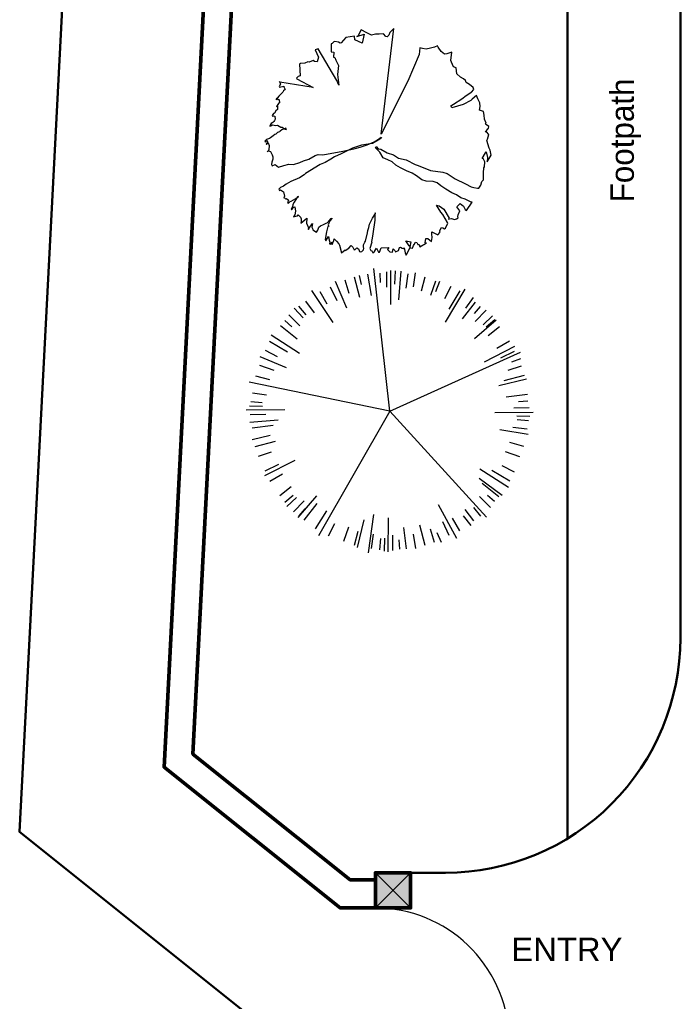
# Model space of a CAD drawing. Header units: millimetres. Extents: x 2342254 to 2635493, y 3886634 to 4043501.
# Drawn here: x 2395868 to 2402903, y 3963119 to 3973579 of the extents above; entities that cross this region are included whole.
import ezdxf

# ---------------------------------------------------------------- set-up
doc = ezdxf.new("R2010")
doc.units = ezdxf.units.MM
doc.header["$MEASUREMENT"] = 0
for name, color, linetype, lineweight in [('Boundary', 250, 'Continuous', 50), ('Column-0.5', 14, 'Continuous', 50), ('door', 41, 'Continuous', 5), ('greenery', 82, 'Continuous', 5), ('Hatch-0.09', 55, 'Continuous', 9), ('landscape', 155, 'Continuous', 20), ('WALL 0.2', 7, 'Continuous', 20), ('Wall Hatch', 107, 'Continuous', 35)]:
    doc.layers.add(name, color=color, linetype=linetype, lineweight=lineweight)
doc.layers.add('Text-0.2', color=7, linetype='Continuous')
doc.styles.add('arial.', font='arial.ttf')

# ---------------------------------------------------------------- blocks, each defined once
blk = doc.blocks.new('PLANT-48-flat-3-flat-1-flat-5-flat-1')
at = {"layer": 'greenery', "ltscale": 5}
for p, q in [((36, -19), (-133, 1501)), ((1, 1467), (3, 1301)), ((46, 1119), (49, 1481)), ((93, 1475), (88, 1334)), ((134, 1169), (159, 1473)), ((-421, 1080), (-540, 1361)), ((-443, 1380), (-398, 1239)), ((-343, 1414), (-286, 1196)), ((-290, 1428), (-269, 1331)), ((-200, 1439), (-163, 1215)), ((-71, 1452), (-65, 1353)), ((229, 1443), (209, 1292)), ((306, 1454), (284, 1307)), ((411, 1410), (371, 1261)), ((524, 1367), (471, 1214)), ((567, 1364), (522, 1254)), ((-565, 924), (-794, 1266)), ((-709, 1257), (-632, 1123)), ((-599, 1306), (-528, 1161)), ((686, 1309), (618, 1178)), ((630, 928), (841, 1281)), ((781, 1262), (667, 1068)), ((-861, 1152), (-768, 1030)), ((926, 1191), (843, 1077)), ((-980, 1078), (-884, 975)), ((-936, 1099), (-859, 1008)), ((947, 1143), (807, 965)), ((1000, 1097), (934, 1022)), ((1062, 1056), (946, 938)), ((-1080, 946), (-1005, 880)), ((-1039, 1007), (-921, 891)), ((939, 756), (1169, 955)), ((1132, 997), (1030, 901)), ((1154, 953), (1062, 876)), ((-1126, 892), (-948, 753)), ((1206, 878), (1085, 785)), ((-923, 594), (-1228, 789)), ((-1292, 632), (-1161, 564)), ((-1245, 726), (-1051, 613)), ((1046, 505), (1367, 672)), ((1311, 726), (1177, 649)), ((-1064, 442), (-1345, 559)), ((36, -19), (1429, 611)), ((1361, 616), (1215, 545)), ((1427, 539), (1334, 504)), ((-1350, 470), (-1197, 417)), ((1435, 460), (1293, 415)), ((-1393, 356), (-1244, 317)), ((1196, 255), (1492, 325)), ((1468, 360), (1250, 303)), ((36, -19), (-1462, 291)), ((-1426, 175), (-1275, 155)), ((1502, 159), (1277, 131)), ((-1458, 38), (-1317, 34)), ((-1442, 85), (-1323, 75)), ((1521, 16), (1356, 14)), ((1506, 88), (1407, 82)), ((-1082, -4), (-1494, -7)), ((-1450, -53), (-1284, -52)), ((36, -19), (-722, -1347)), ((36, -19), (1065, -1150)), ((1154, -33), (1565, -30)), ((1529, -76), (1389, -71)), ((-1151, -114), (-1454, -140)), ((-1430, -196), (-1205, -168)), ((1498, -212), (1346, -192)), ((1513, -122), (1394, -112)), ((-1430, -320), (-1237, -276)), ((1210, -215), (1511, -264)), ((-1397, -397), (-1179, -340)), ((1464, -394), (1315, -354)), ((-1363, -497), (-1222, -453)), ((1421, -507), (1268, -454)), ((-975, -543), (-1296, -709)), ((-1289, -653), (-1144, -583)), ((1364, -669), (1232, -601)), ((-1240, -764), (-1106, -686)), ((995, -632), (1300, -827)), ((1316, -764), (1122, -650)), ((-1135, -916), (-1013, -823)), ((990, -732), (1234, -915)), ((1198, -930), (1019, -790)), ((-1082, -990), (-991, -913)), ((-1061, -1035), (-958, -938)), ((-742, -922), (-941, -1153)), ((1110, -1045), (992, -929)), ((1151, -983), (1077, -917)), ((-990, -1093), (-874, -975)), ((-875, -1181), (-736, -1002)), ((550, -1012), (747, -1373)), ((1007, -1137), (930, -1045)), ((-929, -1134), (-863, -1060)), ((-754, -1272), (-634, -1082)), ((-137, -1121), (-192, -1529)), ((902, -1238), (821, -1134)), ((932, -1189), (840, -1068)), ((-615, -1347), (-547, -1215)), ((-453, -1404), (-400, -1251)), ((-240, -1176), (-309, -1473)), ((20, -1157), (15, -1518)), ((414, -1451), (357, -1233)), ((670, -1344), (600, -1198)), ((781, -1294), (703, -1160)), ((-340, -1447), (-300, -1298)), ((-158, -1481), (-138, -1329)), ((70, -1504), (69, -1339)), ((213, -1485), (185, -1260)), ((314, -1481), (288, -1331)), ((514, -1418), (470, -1276)), ((587, -1417), (542, -1314)), ((-68, -1496), (-58, -1377)), ((-21, -1512), (-17, -1372)), ((142, -1489), (136, -1390))]:
    blk.add_line(p, q, dxfattribs=at)
blk = doc.blocks.new('tr-flat-24-flat-1-flat-34-flat-1')
at = {"layer": 'greenery', "color": 3, "ltscale": 5}
for p, q in [((473798, -1752975), (473765, -1753041)), ((473798, -1752975), (473765, -1753041)), ((473861, -1753007), (473798, -1752975)), ((473861, -1753007), (473798, -1752975)), ((474011, -1754084), (474148, -1752958)), ((474011, -1754084), (474148, -1752958)), ((474148, -1752958), (474105, -1753002)), ((474148, -1752958), (474105, -1753002)), ((474148, -1752958), (474148, -1752958)), ((474148, -1752958), (474148, -1752958)), ((473635, -1753055), (473586, -1753111)), ((473635, -1753055), (473586, -1753111)), ((473727, -1753040), (473635, -1753055)), ((473727, -1753040), (473635, -1753055)), ((473733, -1753080), (473727, -1753040)), ((473733, -1753080), (473727, -1753040)), ((473809, -1753114), (473733, -1753080)), ((473809, -1753114), (473733, -1753080)), ((473754, -1753045), (473830, -1753021)), ((473754, -1753045), (473830, -1753021)), ((473765, -1753041), (473754, -1753045)), ((473765, -1753041), (473754, -1753045)), ((473754, -1753045), (473754, -1753045)), ((473754, -1753045), (473754, -1753045)), ((473830, -1753021), (473809, -1753114)), ((473830, -1753021), (473809, -1753114)), ((473908, -1753029), (473861, -1753007)), ((473908, -1753029), (473861, -1753007)), ((473952, -1753018), (473908, -1753029)), ((473952, -1753018), (473908, -1753029)), ((473989, -1753019), (473952, -1753018)), ((473989, -1753019), (473952, -1753018)), ((474037, -1753015), (473989, -1753019)), ((474037, -1753015), (473989, -1753019)), ((474063, -1753046), (474037, -1753015)), ((474063, -1753046), (474037, -1753015)), ((474076, -1753048), (474063, -1753046)), ((474076, -1753048), (474063, -1753046)), ((474094, -1753032), (474076, -1753048)), ((474094, -1753032), (474076, -1753048)), ((474105, -1753002), (474094, -1753032)), ((474105, -1753002), (474094, -1753032)), ((473342, -1753175), (473311, -1753188)), ((473342, -1753175), (473311, -1753188)), ((473311, -1753188), (473346, -1753266)), ((473311, -1753188), (473346, -1753266)), ((473311, -1753188), (473311, -1753188)), ((473311, -1753188), (473311, -1753188)), ((473539, -1753512), (473342, -1753175)), ((473539, -1753512), (473342, -1753175)), ((473342, -1753175), (473342, -1753175)), ((473342, -1753175), (473342, -1753175)), ((473490, -1753118), (473480, -1753123)), ((473490, -1753118), (473480, -1753123)), ((473480, -1753123), (473480, -1753207)), ((473480, -1753123), (473480, -1753207)), ((473480, -1753123), (473480, -1753123)), ((473480, -1753123), (473480, -1753123)), ((473508, -1753102), (473490, -1753118)), ((473508, -1753102), (473490, -1753118)), ((473518, -1753098), (473508, -1753102)), ((473518, -1753098), (473508, -1753102)), ((473559, -1753105), (473518, -1753098)), ((473559, -1753105), (473518, -1753098)), ((473575, -1753115), (473559, -1753105)), ((473575, -1753115), (473559, -1753105)), ((473586, -1753111), (473575, -1753115)), ((473586, -1753111), (473575, -1753115)), ((474424, -1753167), (474418, -1753238)), ((474424, -1753167), (474418, -1753238)), ((474424, -1753167), (474424, -1753167)), ((474424, -1753167), (474424, -1753167)), ((474451, -1753172), (474424, -1753167)), ((474424, -1753167), (474424, -1753167)), ((474424, -1753167), (474424, -1753167)), ((474451, -1753172), (474424, -1753167)), ((474491, -1753180), (474451, -1753172)), ((474491, -1753180), (474451, -1753172)), ((474536, -1753169), (474491, -1753180)), ((474536, -1753169), (474491, -1753180)), ((474580, -1753158), (474536, -1753169)), ((474580, -1753158), (474536, -1753169)), ((474536, -1753169), (474536, -1753169)), ((474536, -1753169), (474536, -1753169)), ((474611, -1753145), (474580, -1753158)), ((474611, -1753145), (474580, -1753158)), ((474618, -1753159), (474611, -1753145)), ((474618, -1753159), (474611, -1753145)), ((474650, -1753204), (474618, -1753159)), ((474650, -1753204), (474618, -1753159)), ((473287, -1753301), (473245, -1753319)), ((473287, -1753301), (473245, -1753319)), ((473303, -1753310), (473287, -1753301)), ((473303, -1753310), (473287, -1753301)), ((473346, -1753266), (473330, -1753315)), ((473346, -1753266), (473330, -1753315)), ((473480, -1753207), (473507, -1753213)), ((473480, -1753207), (473507, -1753213)), ((473507, -1753213), (473505, -1753264)), ((473507, -1753213), (473505, -1753264)), ((473505, -1753264), (473518, -1753267)), ((473505, -1753264), (473518, -1753267)), ((473518, -1753267), (473531, -1753295)), ((473518, -1753267), (473531, -1753295)), ((473531, -1753295), (473556, -1753352)), ((473531, -1753295), (473556, -1753352)), ((474418, -1753238), (474295, -1753520)), ((474418, -1753238), (474295, -1753520)), ((474686, -1753231), (474650, -1753204)), ((474686, -1753231), (474650, -1753204)), ((474710, -1753229), (474686, -1753231)), ((474710, -1753229), (474686, -1753231)), ((474765, -1753213), (474710, -1753229)), ((474765, -1753213), (474710, -1753229)), ((474754, -1753302), (474765, -1753213)), ((474754, -1753302), (474765, -1753213)), ((474761, -1753317), (474754, -1753302)), ((474761, -1753317), (474754, -1753302)), ((473153, -1753333), (473143, -1753338)), ((473153, -1753333), (473143, -1753338)), ((473143, -1753338), (473148, -1753463)), ((473143, -1753338), (473148, -1753463)), ((473201, -1753330), (473153, -1753333)), ((473201, -1753330), (473153, -1753333)), ((473232, -1753316), (473201, -1753330)), ((473232, -1753316), (473201, -1753330)), ((473245, -1753319), (473232, -1753316)), ((473245, -1753319), (473232, -1753316)), ((473330, -1753315), (473303, -1753310)), ((473330, -1753315), (473303, -1753310)), ((473556, -1753352), (473548, -1753448)), ((473556, -1753352), (473548, -1753448)), ((474782, -1753366), (474761, -1753317)), ((474782, -1753366), (474761, -1753317)), ((474812, -1753379), (474782, -1753366)), ((474812, -1753379), (474782, -1753366)), ((474816, -1753444), (474812, -1753379)), ((474816, -1753444), (474812, -1753379)), ((473127, -1753472), (473110, -1753488)), ((473127, -1753472), (473110, -1753488)), ((473110, -1753488), (473113, -1753495)), ((473110, -1753488), (473113, -1753495)), ((473113, -1753495), (473289, -1753587)), ((473113, -1753495), (473289, -1753587)), ((473148, -1753463), (473127, -1753472)), ((473148, -1753463), (473127, -1753472)), ((473561, -1753562), (473539, -1753512)), ((473561, -1753562), (473539, -1753512)), ((473548, -1753448), (473561, -1753562)), ((473548, -1753448), (473561, -1753562)), ((474856, -1753478), (474816, -1753444)), ((474856, -1753478), (474816, -1753444)), ((474889, -1753497), (474856, -1753478)), ((474889, -1753497), (474856, -1753478)), ((474909, -1753514), (474889, -1753497)), ((474909, -1753514), (474889, -1753497)), ((472941, -1753553), (472926, -1753576)), ((472941, -1753553), (472926, -1753576)), ((472926, -1753576), (472930, -1753584)), ((472926, -1753576), (472930, -1753584)), ((472928, -1753525), (472941, -1753553)), ((472932, -1753532), (472928, -1753525)), ((472928, -1753525), (472941, -1753553)), ((472932, -1753532), (472928, -1753525)), ((472930, -1753584), (472974, -1753573)), ((472930, -1753584), (472974, -1753573)), ((473289, -1753587), (472932, -1753532)), ((473289, -1753587), (472932, -1753532)), ((472990, -1753608), (472972, -1753624)), ((472990, -1753608), (472972, -1753624)), ((472974, -1753573), (472977, -1753580)), ((472974, -1753573), (472977, -1753580)), ((472977, -1753580), (472990, -1753608)), ((472977, -1753580), (472990, -1753608)), ((474295, -1753520), (474011, -1754084)), ((474295, -1753520), (474011, -1754084)), ((474918, -1753536), (474909, -1753514)), ((474918, -1753536), (474909, -1753514)), ((474951, -1753555), (474918, -1753536)), ((474951, -1753555), (474918, -1753536)), ((474990, -1753589), (474951, -1753555)), ((474990, -1753589), (474951, -1753555)), ((474975, -1753638), (475000, -1753610)), ((474975, -1753638), (475000, -1753610)), ((475000, -1753610), (474990, -1753589)), ((475000, -1753610), (474990, -1753589)), ((472922, -1753680), (472890, -1753719)), ((472922, -1753680), (472890, -1753719)), ((472894, -1753701), (472914, -1753717)), ((472894, -1753701), (472914, -1753717)), ((472914, -1753717), (472924, -1753713)), ((472914, -1753717), (472924, -1753713)), ((472914, -1753717), (472914, -1753717)), ((472914, -1753717), (472914, -1753717)), ((472965, -1753636), (472922, -1753680)), ((472965, -1753636), (472922, -1753680)), ((472924, -1753713), (472927, -1753720)), ((472924, -1753713), (472924, -1753713)), ((472924, -1753713), (472927, -1753720)), ((472924, -1753713), (472924, -1753713)), ((472927, -1753720), (472930, -1753753)), ((472927, -1753720), (472930, -1753753)), ((472972, -1753624), (472965, -1753636)), ((472972, -1753624), (472965, -1753636)), ((472965, -1753636), (472965, -1753636)), ((472965, -1753636), (472965, -1753636)), ((474783, -1753764), (474870, -1753709)), ((474783, -1753764), (474870, -1753709)), ((474870, -1753709), (474916, -1753672)), ((474870, -1753709), (474916, -1753672)), ((474916, -1753672), (474965, -1753642)), ((474916, -1753672), (474965, -1753642)), ((474965, -1753642), (474975, -1753638)), ((474965, -1753642), (474975, -1753638)), ((474982, -1753711), (474965, -1753727)), ((474982, -1753711), (474965, -1753727)), ((475028, -1753674), (474982, -1753711)), ((475028, -1753674), (474982, -1753711)), ((475043, -1753709), (475028, -1753674)), ((475043, -1753709), (475028, -1753674)), ((475062, -1753752), (475043, -1753709)), ((475062, -1753752), (475043, -1753709)), ((472910, -1753821), (472892, -1753837)), ((472910, -1753821), (472892, -1753837)), ((472905, -1753781), (472897, -1753792)), ((472905, -1753781), (472897, -1753792)), ((472897, -1753792), (472908, -1753788)), ((472897, -1753792), (472908, -1753788)), ((472919, -1753757), (472905, -1753781)), ((472919, -1753757), (472905, -1753781)), ((472905, -1753781), (472905, -1753781)), ((472905, -1753781), (472905, -1753781)), ((472908, -1753788), (472910, -1753821)), ((472908, -1753788), (472910, -1753821)), ((472930, -1753753), (472919, -1753757)), ((472930, -1753753), (472919, -1753757)), ((472919, -1753757), (472919, -1753757)), ((472919, -1753757), (472919, -1753757)), ((472919, -1753757), (472919, -1753757)), ((472919, -1753757), (472919, -1753757)), ((472919, -1753757), (472919, -1753757)), ((472919, -1753757), (472919, -1753757)), ((474755, -1753784), (474783, -1753764)), ((474755, -1753784), (474783, -1753764)), ((474765, -1753806), (474755, -1753784)), ((474765, -1753806), (474755, -1753784)), ((474885, -1753770), (474765, -1753806)), ((474885, -1753770), (474765, -1753806)), ((474965, -1753727), (474885, -1753770)), ((474965, -1753727), (474885, -1753770)), ((475059, -1753830), (475067, -1753792)), ((475059, -1753830), (475067, -1753792)), ((475067, -1753792), (475062, -1753752)), ((475067, -1753792), (475062, -1753752)), ((472860, -1753876), (472853, -1753888)), ((472860, -1753876), (472853, -1753888)), ((472853, -1753888), (472856, -1753895)), ((472853, -1753888), (472856, -1753895)), ((472856, -1753895), (472866, -1753891)), ((472856, -1753895), (472866, -1753891)), ((472856, -1753895), (472856, -1753895)), ((472856, -1753895), (472856, -1753895)), ((472867, -1753865), (472860, -1753876)), ((472867, -1753865), (472860, -1753876)), ((472866, -1753891), (472880, -1753893)), ((472866, -1753891), (472866, -1753891)), ((472866, -1753891), (472880, -1753893)), ((472866, -1753891), (472866, -1753891)), ((472878, -1753860), (472867, -1753865)), ((472878, -1753860), (472867, -1753865)), ((472882, -1753926), (472875, -1753938)), ((472882, -1753926), (472875, -1753938)), ((472892, -1753837), (472878, -1753860)), ((472892, -1753837), (472878, -1753860)), ((472880, -1753893), (472882, -1753926)), ((472880, -1753893), (472882, -1753926)), ((472882, -1753926), (472882, -1753926)), ((472882, -1753926), (472882, -1753926)), ((475102, -1753844), (475059, -1753830)), ((475102, -1753844), (475059, -1753830)), ((475107, -1753884), (475102, -1753844)), ((475107, -1753884), (475102, -1753844)), ((475113, -1753925), (475107, -1753884)), ((475113, -1753925), (475107, -1753884)), ((475131, -1753967), (475113, -1753925)), ((475131, -1753967), (475113, -1753925)), ((472832, -1753982), (472828, -1754000)), ((472832, -1753982), (472828, -1754000)), ((472828, -1754000), (472839, -1753996)), ((472828, -1754000), (472839, -1753996)), ((472840, -1753970), (472832, -1753982)), ((472840, -1753970), (472832, -1753982)), ((472832, -1753982), (472832, -1753982)), ((472832, -1753982), (472832, -1753982)), ((472839, -1753996), (472849, -1753991)), ((472839, -1753996), (472849, -1753991)), ((472860, -1753961), (472840, -1753970)), ((472860, -1753961), (472840, -1753970)), ((472849, -1753991), (472859, -1753987)), ((472849, -1753991), (472859, -1753987)), ((472849, -1753991), (472849, -1753991)), ((472849, -1753991), (472849, -1753991)), ((472859, -1753987), (472886, -1753992)), ((472859, -1753987), (472886, -1753992)), ((472868, -1753949), (472860, -1753961)), ((472868, -1753949), (472860, -1753961)), ((472875, -1753938), (472868, -1753949)), ((472875, -1753938), (472868, -1753949)), ((472886, -1753992), (472910, -1753990)), ((472886, -1753992), (472910, -1753990)), ((472910, -1753990), (472927, -1754000)), ((472910, -1753990), (472927, -1754000)), ((472927, -1754000), (472943, -1754009)), ((472927, -1754000), (472943, -1754009)), ((472943, -1754009), (472957, -1754012)), ((472943, -1754009), (472957, -1754012)), ((472997, -1754020), (472956, -1754038)), ((472997, -1754020), (472956, -1754038)), ((472957, -1754012), (472990, -1754031)), ((472957, -1754012), (472990, -1754031)), ((472990, -1754031), (473003, -1754034)), ((472990, -1754031), (473003, -1754034)), ((472997, -1754020), (472997, -1754020)), ((473003, -1754034), (472997, -1754020)), ((472997, -1754020), (472997, -1754020)), ((473003, -1754034), (472997, -1754020)), ((475124, -1753979), (475131, -1753967)), ((475124, -1753979), (475131, -1753967)), ((475160, -1754005), (475124, -1753979)), ((475160, -1754005), (475124, -1753979)), ((475124, -1754063), (475146, -1754029)), ((475124, -1754063), (475146, -1754029)), ((475146, -1754029), (475156, -1754024)), ((475146, -1754029), (475156, -1754024)), ((475156, -1754024), (475160, -1754005)), ((475156, -1754024), (475160, -1754005)), ((472823, -1754130), (472792, -1754143)), ((472823, -1754130), (472792, -1754143)), ((472833, -1754125), (472823, -1754130)), ((472833, -1754125), (472823, -1754130)), ((472861, -1754104), (472833, -1754125)), ((472861, -1754104), (472833, -1754125)), ((472879, -1754088), (472861, -1754104)), ((472879, -1754088), (472861, -1754104)), ((472889, -1754084), (472879, -1754088)), ((472889, -1754084), (472879, -1754088)), ((472907, -1754068), (472889, -1754084)), ((472907, -1754068), (472889, -1754084)), ((472928, -1754059), (472907, -1754068)), ((472928, -1754059), (472907, -1754068)), ((472938, -1754054), (472928, -1754059)), ((472938, -1754054), (472928, -1754059)), ((472928, -1754059), (472928, -1754059)), ((472928, -1754059), (472928, -1754059)), ((472956, -1754038), (472938, -1754054)), ((472956, -1754038), (472938, -1754054)), ((473999, -1754140), (473919, -1754184)), ((473999, -1754140), (473919, -1754184)), ((473937, -1754168), (473985, -1754138)), ((473937, -1754168), (473985, -1754138)), ((473985, -1754138), (474013, -1754117)), ((473985, -1754138), (474013, -1754117)), ((474017, -1754124), (473999, -1754140)), ((474017, -1754124), (473999, -1754140)), ((474013, -1754117), (474017, -1754124)), ((474013, -1754117), (474017, -1754124)), ((475134, -1754059), (475124, -1754063)), ((475134, -1754059), (475124, -1754063)), ((475160, -1754090), (475134, -1754059)), ((475160, -1754090), (475134, -1754059)), ((475138, -1754151), (475145, -1754139)), ((475138, -1754151), (475145, -1754139)), ((475145, -1754139), (475160, -1754090)), ((475145, -1754139), (475160, -1754090)), ((475160, -1754090), (475160, -1754090)), ((475160, -1754090), (475160, -1754090)), ((475160, -1754090), (475160, -1754090)), ((475160, -1754090), (475160, -1754090)), ((472792, -1754143), (472774, -1754159)), ((472792, -1754143), (472774, -1754159)), ((472774, -1754159), (472778, -1754166)), ((472774, -1754159), (472778, -1754166)), ((472778, -1754166), (472788, -1754162)), ((472778, -1754166), (472788, -1754162)), ((472804, -1754172), (472787, -1754188)), ((472804, -1754172), (472787, -1754188)), ((472787, -1754188), (472790, -1754195)), ((472787, -1754188), (472790, -1754195)), ((472788, -1754162), (472795, -1754150)), ((472788, -1754162), (472795, -1754150)), ((472790, -1754195), (472808, -1754179)), ((472790, -1754195), (472808, -1754179)), ((472795, -1754150), (472798, -1754157)), ((472795, -1754150), (472798, -1754157)), ((472798, -1754157), (472804, -1754172)), ((472798, -1754157), (472804, -1754172)), ((472808, -1754179), (472820, -1754207)), ((472808, -1754179), (472820, -1754207)), ((472820, -1754207), (472815, -1754252)), ((472820, -1754207), (472815, -1754252)), ((473707, -1754234), (473586, -1754296)), ((473707, -1754234), (473586, -1754296)), ((473689, -1754250), (473734, -1754239)), ((473689, -1754250), (473734, -1754239)), ((473803, -1754201), (473707, -1754234)), ((473803, -1754201), (473707, -1754234)), ((473734, -1754239), (473789, -1754224)), ((473734, -1754239), (473789, -1754224)), ((473789, -1754224), (473864, -1754199)), ((473789, -1754224), (473864, -1754199)), ((473919, -1754184), (473803, -1754201)), ((473919, -1754184), (473803, -1754201)), ((473864, -1754199), (473937, -1754168)), ((473864, -1754199), (473937, -1754168)), ((473951, -1754229), (473959, -1754217)), ((473951, -1754229), (473959, -1754217)), ((473997, -1754277), (473951, -1754229)), ((473997, -1754277), (473951, -1754229)), ((473959, -1754217), (473981, -1754241)), ((473959, -1754217), (473981, -1754241)), ((473981, -1754241), (474008, -1754246)), ((473981, -1754241), (474008, -1754246)), ((475138, -1754151), (475138, -1754151)), ((475161, -1754233), (475138, -1754151)), ((475138, -1754151), (475138, -1754151)), ((475161, -1754233), (475138, -1754151)), ((475171, -1754255), (475161, -1754233)), ((475171, -1754255), (475161, -1754233)), ((472800, -1754275), (472808, -1754263)), ((472808, -1754263), (472800, -1754275)), ((472800, -1754275), (472808, -1754263)), ((472808, -1754263), (472800, -1754275)), ((472815, -1754252), (472808, -1754263)), ((472815, -1754252), (472808, -1754263)), ((472808, -1754263), (472834, -1754269)), ((472808, -1754263), (472834, -1754269)), ((472834, -1754269), (472850, -1754304)), ((472834, -1754269), (472850, -1754304)), ((472850, -1754304), (472859, -1754325)), ((472850, -1754304), (472859, -1754325)), ((472859, -1754325), (472858, -1754351)), ((472859, -1754325), (472858, -1754351)), ((473241, -1754353), (473311, -1754314)), ((473241, -1754353), (473311, -1754314)), ((473311, -1754314), (473342, -1754301)), ((473311, -1754314), (473342, -1754301)), ((473342, -1754301), (473392, -1754304)), ((473342, -1754301), (473392, -1754304)), ((473392, -1754304), (473485, -1754289)), ((473392, -1754304), (473485, -1754289)), ((473514, -1754327), (473475, -1754352)), ((473514, -1754327), (473475, -1754352)), ((473485, -1754289), (473587, -1754270)), ((473485, -1754289), (473587, -1754270)), ((473586, -1754296), (473514, -1754327)), ((473586, -1754296), (473514, -1754327)), ((473587, -1754270), (473655, -1754257)), ((473587, -1754270), (473655, -1754257)), ((473655, -1754257), (473689, -1754250)), ((473655, -1754257), (473689, -1754250)), ((474035, -1754336), (473997, -1754277)), ((474035, -1754336), (473997, -1754277)), ((474008, -1754246), (474075, -1754285)), ((474008, -1754246), (474075, -1754285)), ((474082, -1754358), (474035, -1754336)), ((474082, -1754358), (474035, -1754336)), ((474075, -1754285), (474145, -1754305)), ((474075, -1754285), (474145, -1754305)), ((474145, -1754305), (474198, -1754341)), ((474145, -1754305), (474198, -1754341)), ((474198, -1754341), (474278, -1754357)), ((474198, -1754341), (474278, -1754357)), ((475086, -1754343), (475122, -1754284)), ((475086, -1754343), (475122, -1754284)), ((475099, -1754345), (475086, -1754343)), ((475099, -1754345), (475086, -1754343)), ((475115, -1754381), (475099, -1754345)), ((475115, -1754381), (475099, -1754345)), ((475122, -1754284), (475129, -1754273)), ((475122, -1754284), (475129, -1754273)), ((475129, -1754273), (475144, -1754334)), ((475129, -1754273), (475144, -1754334)), ((475139, -1754379), (475182, -1754309)), ((475139, -1754379), (475182, -1754309)), ((475144, -1754334), (475139, -1754379)), ((475144, -1754334), (475139, -1754379)), ((475182, -1754309), (475171, -1754255)), ((475182, -1754309), (475171, -1754255)), ((472847, -1754382), (472846, -1754407)), ((472847, -1754382), (472846, -1754407)), ((472846, -1754407), (472852, -1754422)), ((472846, -1754407), (472846, -1754407)), ((472846, -1754407), (472852, -1754422)), ((472846, -1754407), (472846, -1754407)), ((472858, -1754351), (472847, -1754382)), ((472858, -1754351), (472847, -1754382)), ((472847, -1754382), (472847, -1754382)), ((472847, -1754382), (472847, -1754382)), ((472852, -1754422), (472883, -1754408)), ((472852, -1754422), (472883, -1754408)), ((472852, -1754422), (472852, -1754422)), ((472852, -1754422), (472852, -1754422)), ((472883, -1754408), (472919, -1754435)), ((472883, -1754408), (472919, -1754435)), ((472919, -1754435), (472974, -1754419)), ((472919, -1754435), (472974, -1754419)), ((472974, -1754419), (473029, -1754404)), ((472974, -1754419), (473029, -1754404)), ((473029, -1754404), (473080, -1754407)), ((473029, -1754404), (473080, -1754407)), ((473080, -1754407), (473145, -1754387)), ((473080, -1754407), (473145, -1754387)), ((473145, -1754387), (473186, -1754369)), ((473145, -1754387), (473186, -1754369)), ((473186, -1754369), (473241, -1754353)), ((473186, -1754369), (473241, -1754353)), ((473364, -1754409), (473208, -1754503)), ((473364, -1754409), (473208, -1754503)), ((473416, -1754387), (473364, -1754409)), ((473416, -1754387), (473364, -1754409)), ((473475, -1754352), (473416, -1754387)), ((473475, -1754352), (473416, -1754387)), ((474128, -1754380), (474082, -1754358)), ((474128, -1754380), (474082, -1754358)), ((474168, -1754414), (474128, -1754380)), ((474168, -1754414), (474128, -1754380)), ((474217, -1754443), (474168, -1754414)), ((474217, -1754443), (474168, -1754414)), ((474281, -1754475), (474217, -1754443)), ((474281, -1754475), (474217, -1754443)), ((474278, -1754357), (474375, -1754408)), ((474278, -1754357), (474375, -1754408)), ((474375, -1754408), (474405, -1754420)), ((474375, -1754408), (474405, -1754420)), ((474405, -1754420), (474538, -1754472)), ((474405, -1754420), (474538, -1754472)), ((475103, -1754496), (475106, -1754444)), ((475103, -1754496), (475106, -1754444)), ((475106, -1754444), (475113, -1754432)), ((475106, -1754444), (475113, -1754432)), ((475113, -1754432), (475115, -1754381)), ((475113, -1754432), (475115, -1754381)), ((473142, -1754549), (473049, -1754590)), ((473142, -1754549), (473049, -1754590)), ((473191, -1754519), (473142, -1754549)), ((473191, -1754519), (473142, -1754549)), ((473208, -1754503), (473191, -1754519)), ((473208, -1754503), (473191, -1754519)), ((474341, -1754499), (474281, -1754475)), ((474341, -1754499), (474281, -1754475)), ((474390, -1754528), (474341, -1754499)), ((474390, -1754528), (474341, -1754499)), ((474446, -1754571), (474390, -1754528)), ((474446, -1754571), (474390, -1754528)), ((474538, -1754472), (474670, -1754491)), ((474538, -1754472), (474670, -1754491)), ((474670, -1754491), (474713, -1754506)), ((474670, -1754491), (474713, -1754506)), ((474713, -1754506), (474799, -1754561)), ((474713, -1754506), (474799, -1754561)), ((475100, -1754573), (475103, -1754496)), ((475100, -1754573), (475103, -1754496)), ((475103, -1754496), (475103, -1754496)), ((475103, -1754496), (475103, -1754496)), ((472941, -1754654), (472924, -1754670)), ((472941, -1754654), (472924, -1754670)), ((472972, -1754640), (472941, -1754654)), ((472972, -1754640), (472941, -1754654)), ((473000, -1754619), (472972, -1754640)), ((473000, -1754619), (472972, -1754640)), ((473049, -1754590), (473000, -1754619)), ((473049, -1754590), (473000, -1754619)), ((474490, -1754586), (474446, -1754571)), ((474490, -1754586), (474446, -1754571)), ((474564, -1754588), (474490, -1754586)), ((474564, -1754588), (474490, -1754586)), ((474608, -1754602), (474564, -1754588)), ((474608, -1754602), (474564, -1754588)), ((474647, -1754636), (474608, -1754602)), ((474647, -1754636), (474608, -1754602)), ((474700, -1754672), (474647, -1754636)), ((474700, -1754672), (474647, -1754636)), ((474799, -1754561), (474909, -1754615)), ((474799, -1754561), (474909, -1754615)), ((474909, -1754615), (474972, -1754646)), ((474909, -1754615), (474972, -1754646)), ((474972, -1754646), (474999, -1754652)), ((474972, -1754646), (474999, -1754652)), ((474999, -1754652), (475039, -1754659)), ((474999, -1754652), (475039, -1754659)), ((475039, -1754659), (475053, -1754662)), ((475039, -1754659), (475039, -1754659)), ((475039, -1754659), (475053, -1754662)), ((475039, -1754659), (475039, -1754659)), ((475053, -1754662), (475067, -1754639)), ((475053, -1754662), (475067, -1754639)), ((475067, -1754639), (475075, -1754627)), ((475067, -1754639), (475075, -1754627)), ((475075, -1754627), (475083, -1754589)), ((475075, -1754627), (475083, -1754589)), ((475083, -1754589), (475100, -1754573)), ((475083, -1754589), (475100, -1754573)), ((475083, -1754589), (475083, -1754589)), ((475083, -1754589), (475083, -1754589)), ((475083, -1754589), (475083, -1754589)), ((475083, -1754589), (475083, -1754589)), ((472924, -1754670), (472930, -1754684)), ((472924, -1754670), (472924, -1754670)), ((472924, -1754670), (472930, -1754684)), ((472924, -1754670), (472924, -1754670)), ((472930, -1754684), (472940, -1754680)), ((472930, -1754684), (472940, -1754680)), ((472940, -1754680), (472973, -1754699)), ((472940, -1754680), (472940, -1754680)), ((472940, -1754680), (472973, -1754699)), ((472940, -1754680), (472940, -1754680)), ((472973, -1754699), (472982, -1754746)), ((472973, -1754699), (472982, -1754746)), ((472982, -1754746), (472977, -1754765)), ((472982, -1754746), (472977, -1754765)), ((472977, -1754765), (472991, -1754767)), ((472977, -1754765), (472977, -1754765)), ((472977, -1754765), (472991, -1754767)), ((472977, -1754765), (472977, -1754765)), ((472991, -1754767), (472994, -1754774)), ((472991, -1754767), (472994, -1754774)), ((473120, -1754753), (473084, -1754811)), ((473120, -1754753), (473084, -1754811)), ((473103, -1754769), (473131, -1754749)), ((473103, -1754769), (473131, -1754749)), ((473131, -1754749), (473120, -1754753)), ((473131, -1754749), (473120, -1754753)), ((474766, -1754711), (474700, -1754672)), ((474766, -1754711), (474700, -1754672)), ((474813, -1754733), (474766, -1754711)), ((474813, -1754733), (474766, -1754711)), ((474862, -1754762), (474813, -1754733)), ((474862, -1754762), (474813, -1754733)), ((474906, -1754777), (474862, -1754762)), ((474906, -1754777), (474862, -1754762)), ((472994, -1754774), (473004, -1754770)), ((472994, -1754774), (473004, -1754770)), ((473004, -1754770), (473024, -1754787)), ((473004, -1754770), (473024, -1754787)), ((473024, -1754787), (473013, -1754817)), ((473024, -1754787), (473013, -1754817)), ((473013, -1754817), (473026, -1754820)), ((473013, -1754817), (473026, -1754820)), ((473026, -1754820), (473044, -1754804)), ((473026, -1754820), (473044, -1754804)), ((473044, -1754804), (473054, -1754799)), ((473044, -1754804), (473054, -1754799)), ((473054, -1754799), (473103, -1754769)), ((473054, -1754799), (473103, -1754769)), ((473069, -1754860), (473054, -1754884)), ((473069, -1754860), (473054, -1754884)), ((473057, -1754891), (473082, -1754863)), ((473057, -1754891), (473082, -1754863)), ((473070, -1754835), (473069, -1754860)), ((473070, -1754835), (473069, -1754860)), ((473084, -1754811), (473070, -1754835)), ((473084, -1754811), (473070, -1754835)), ((473082, -1754863), (473092, -1754858)), ((473082, -1754863), (473092, -1754858)), ((473092, -1754858), (473101, -1754906)), ((473092, -1754858), (473101, -1754906)), ((474602, -1754842), (474628, -1754847)), ((474646, -1754916), (474602, -1754842)), ((474602, -1754842), (474628, -1754847)), ((474646, -1754916), (474602, -1754842)), ((474628, -1754847), (474681, -1754884)), ((474628, -1754847), (474681, -1754884)), ((474818, -1754858), (474853, -1754825)), ((474818, -1754858), (474853, -1754825)), ((474850, -1754903), (474818, -1754858)), ((474850, -1754903), (474818, -1754858)), ((474853, -1754825), (474889, -1754852)), ((474853, -1754825), (474889, -1754852)), ((474889, -1754852), (474905, -1754887)), ((474889, -1754852), (474905, -1754887)), ((474969, -1754809), (474906, -1754777)), ((474969, -1754809), (474906, -1754777)), ((474921, -1754897), (474982, -1754811)), ((474921, -1754897), (474982, -1754811)), ((474982, -1754811), (474969, -1754809)), ((474982, -1754811), (474969, -1754809)), ((473054, -1754884), (473057, -1754891)), ((473054, -1754884), (473057, -1754891)), ((473092, -1754943), (473078, -1754966)), ((473092, -1754943), (473078, -1754966)), ((473078, -1754966), (473088, -1754962)), ((473078, -1754966), (473088, -1754962)), ((473088, -1754962), (473122, -1754955)), ((473088, -1754962), (473122, -1754955)), ((473101, -1754906), (473092, -1754943)), ((473101, -1754906), (473092, -1754943)), ((473122, -1754955), (473130, -1754944)), ((473122, -1754955), (473130, -1754944)), ((473130, -1754944), (473152, -1754968)), ((473130, -1754944), (473152, -1754968)), ((473152, -1754968), (473162, -1754989)), ((473152, -1754968), (473162, -1754989)), ((473921, -1754979), (473950, -1754932)), ((473921, -1754979), (473950, -1754932)), ((473946, -1754951), (473944, -1755002)), ((473946, -1754951), (473944, -1755002)), ((473947, -1754925), (473946, -1754951)), ((473947, -1754925), (473946, -1754951)), ((473950, -1754932), (473947, -1754925)), ((473950, -1754932), (473947, -1754925)), ((474669, -1754940), (474646, -1754916)), ((474669, -1754940), (474646, -1754916)), ((474720, -1755028), (474669, -1754940)), ((474720, -1755028), (474669, -1754940)), ((474681, -1754884), (474735, -1754979)), ((474681, -1754884), (474735, -1754979)), ((474827, -1754964), (474831, -1754945)), ((474827, -1754964), (474831, -1754945)), ((474833, -1754978), (474827, -1754964)), ((474833, -1754978), (474827, -1754964)), ((474831, -1754945), (474850, -1754903)), ((474831, -1754945), (474850, -1754903)), ((474831, -1754945), (474831, -1754945)), ((474831, -1754945), (474831, -1754945)), ((474905, -1754887), (474921, -1754897)), ((474905, -1754887), (474921, -1754897)), ((473157, -1755034), (473220, -1754981)), ((473157, -1755034), (473220, -1754981)), ((473161, -1755015), (473157, -1755034)), ((473161, -1755015), (473157, -1755034)), ((473162, -1754989), (473161, -1755015)), ((473162, -1754989), (473161, -1755015)), ((473220, -1754981), (473218, -1755032)), ((473220, -1754981), (473218, -1755032)), ((473218, -1755032), (473242, -1755089)), ((473218, -1755032), (473242, -1755089)), ((473242, -1755089), (473282, -1755038)), ((473242, -1755089), (473282, -1755038)), ((473282, -1755038), (473274, -1755076)), ((473282, -1755038), (473274, -1755076)), ((473274, -1755076), (473280, -1755090)), ((473274, -1755076), (473280, -1755090)), ((473337, -1755107), (473348, -1755077)), ((473337, -1755107), (473348, -1755077)), ((473348, -1755077), (473366, -1755061)), ((473348, -1755077), (473366, -1755061)), ((473366, -1755061), (473397, -1755047)), ((473366, -1755061), (473397, -1755047)), ((473397, -1755047), (473428, -1755034)), ((473397, -1755047), (473428, -1755034)), ((473428, -1755034), (473438, -1755029)), ((473428, -1755034), (473438, -1755029)), ((473443, -1755069), (473431, -1755125)), ((473443, -1755069), (473431, -1755125)), ((473438, -1755029), (473456, -1755013)), ((473438, -1755029), (473456, -1755013)), ((473454, -1755065), (473443, -1755069)), ((473454, -1755065), (473443, -1755069)), ((473466, -1755008), (473447, -1755050)), ((473466, -1755008), (473447, -1755050)), ((473447, -1755050), (473454, -1755065)), ((473447, -1755050), (473454, -1755065)), ((473456, -1755013), (473481, -1754985)), ((473456, -1755013), (473481, -1754985)), ((473456, -1755013), (473456, -1755013)), ((473456, -1755013), (473456, -1755013)), ((473491, -1754981), (473466, -1755008)), ((473491, -1754981), (473466, -1755008)), ((473481, -1754985), (473491, -1754981)), ((473481, -1754985), (473491, -1754981)), ((473869, -1755112), (473880, -1755081)), ((473869, -1755112), (473880, -1755081)), ((473880, -1755081), (473888, -1755044)), ((473880, -1755081), (473888, -1755044)), ((473888, -1755044), (473921, -1754979)), ((473888, -1755044), (473921, -1754979)), ((473944, -1755002), (473922, -1755148)), ((473944, -1755002), (473922, -1755148)), ((474642, -1755104), (474656, -1755081)), ((474642, -1755104), (474656, -1755081)), ((474656, -1755081), (474670, -1755083)), ((474656, -1755081), (474670, -1755083)), ((474697, -1755088), (474723, -1755035)), ((474697, -1755088), (474723, -1755035)), ((474723, -1755035), (474720, -1755028)), ((474723, -1755035), (474720, -1755028)), ((474735, -1754979), (474728, -1754990)), ((474735, -1754979), (474728, -1754990)), ((474728, -1754990), (474738, -1754986)), ((474728, -1754990), (474738, -1754986)), ((474738, -1754986), (474762, -1754984)), ((474738, -1754986), (474762, -1754984)), ((474762, -1754984), (474792, -1754996)), ((474762, -1754984), (474792, -1754996)), ((474792, -1754996), (474813, -1754987)), ((474792, -1754996), (474813, -1754987)), ((474813, -1754987), (474833, -1754978)), ((474813, -1754987), (474833, -1754978)), ((473235, -1755101), (473242, -1755089)), ((473242, -1755089), (473235, -1755101)), ((473235, -1755101), (473242, -1755089)), ((473242, -1755089), (473235, -1755101)), ((473280, -1755090), (473286, -1755104)), ((473280, -1755090), (473286, -1755104)), ((473286, -1755104), (473322, -1755131)), ((473286, -1755104), (473322, -1755131)), ((473322, -1755131), (473329, -1755119)), ((473322, -1755131), (473329, -1755119)), ((473329, -1755119), (473337, -1755107)), ((473329, -1755119), (473337, -1755107)), ((473431, -1755125), (473417, -1755207)), ((473431, -1755125), (473417, -1755207)), ((473424, -1755222), (473453, -1755175)), ((473424, -1755222), (473453, -1755175)), ((473431, -1755125), (473431, -1755125)), ((473431, -1755125), (473431, -1755125)), ((473453, -1755175), (473458, -1755215)), ((473453, -1755175), (473453, -1755175)), ((473453, -1755175), (473458, -1755215)), ((473453, -1755175), (473453, -1755175)), ((473844, -1755224), (473868, -1755138)), ((473844, -1755224), (473868, -1755138)), ((473868, -1755138), (473869, -1755112)), ((473868, -1755138), (473869, -1755112)), ((473922, -1755148), (473916, -1755192)), ((473922, -1755148), (473916, -1755192)), ((474549, -1755229), (474554, -1755185)), ((474549, -1755229), (474554, -1755185)), ((474552, -1755152), (474553, -1755126)), ((474552, -1755152), (474553, -1755126)), ((474554, -1755185), (474552, -1755152)), ((474554, -1755185), (474552, -1755152)), ((474553, -1755126), (474616, -1755158)), ((474553, -1755126), (474616, -1755158)), ((474616, -1755158), (474641, -1755130)), ((474616, -1755158), (474641, -1755130)), ((474616, -1755158), (474616, -1755158)), ((474616, -1755158), (474616, -1755158)), ((474635, -1755116), (474642, -1755104)), ((474635, -1755116), (474642, -1755104)), ((474638, -1755123), (474635, -1755116)), ((474638, -1755123), (474635, -1755116)), ((474641, -1755130), (474638, -1755123)), ((474641, -1755130), (474638, -1755123)), ((474670, -1755083), (474686, -1755093)), ((474670, -1755083), (474686, -1755093)), ((474686, -1755093), (474697, -1755088)), ((474686, -1755093), (474697, -1755088)), ((473417, -1755207), (473424, -1755222)), ((473417, -1755207), (473424, -1755222)), ((473424, -1755222), (473424, -1755222)), ((473424, -1755222), (473424, -1755222)), ((473458, -1755215), (473467, -1755236)), ((473458, -1755215), (473467, -1755236)), ((473467, -1755236), (473463, -1755255)), ((473467, -1755236), (473463, -1755255)), ((473463, -1755255), (473476, -1755258)), ((473463, -1755255), (473476, -1755258)), ((473476, -1755258), (473491, -1755235)), ((473476, -1755258), (473491, -1755235)), ((473490, -1755260), (473509, -1755218)), ((473490, -1755260), (473509, -1755218)), ((473491, -1755235), (473490, -1755260)), ((473491, -1755235), (473490, -1755260)), ((473509, -1755218), (473513, -1755200)), ((473509, -1755218), (473513, -1755200)), ((473513, -1755200), (473535, -1755224)), ((473513, -1755200), (473535, -1755224)), ((473535, -1755224), (473561, -1755255)), ((473535, -1755224), (473561, -1755255)), ((473561, -1755255), (473568, -1755269)), ((473561, -1755255), (473568, -1755269)), ((473568, -1755269), (473591, -1755351)), ((473568, -1755269), (473591, -1755351)), ((473668, -1755301), (473693, -1755273)), ((473668, -1755301), (473693, -1755273)), ((473693, -1755273), (473712, -1755290)), ((473693, -1755273), (473693, -1755273)), ((473693, -1755273), (473712, -1755290)), ((473693, -1755273), (473693, -1755273)), ((473712, -1755290), (473719, -1755304)), ((473712, -1755290), (473719, -1755304)), ((473824, -1755292), (473825, -1755266)), ((473824, -1755292), (473825, -1755266)), ((473825, -1755266), (473837, -1755236)), ((473825, -1755266), (473837, -1755236)), ((473837, -1755236), (473844, -1755224)), ((473837, -1755236), (473844, -1755224)), ((473911, -1755237), (473892, -1755305)), ((473911, -1755237), (473892, -1755305)), ((473916, -1755192), (473908, -1755230)), ((473916, -1755192), (473908, -1755230)), ((473908, -1755230), (473911, -1755237)), ((473908, -1755230), (473911, -1755237)), ((474207, -1755294), (474218, -1755289)), ((474207, -1755294), (474218, -1755289)), ((474218, -1755289), (474234, -1755299)), ((474218, -1755289), (474234, -1755299)), ((474275, -1755222), (474328, -1755233)), ((474310, -1755275), (474275, -1755222)), ((474275, -1755222), (474328, -1755233)), ((474310, -1755275), (474275, -1755222)), ((474279, -1755373), (474326, -1755284)), ((474279, -1755373), (474326, -1755284)), ((474326, -1755284), (474310, -1755275)), ((474326, -1755284), (474310, -1755275)), ((474328, -1755233), (474316, -1755289)), ((474328, -1755233), (474316, -1755289)), ((474316, -1755289), (474319, -1755296)), ((474316, -1755289), (474319, -1755296)), ((474346, -1755301), (474357, -1755271)), ((474346, -1755301), (474357, -1755271)), ((474357, -1755271), (474365, -1755259)), ((474357, -1755271), (474365, -1755259)), ((474357, -1755271), (474357, -1755271)), ((474357, -1755271), (474357, -1755271)), ((474365, -1755259), (474379, -1755236)), ((474365, -1755259), (474379, -1755236)), ((474379, -1755236), (474393, -1755238)), ((474379, -1755236), (474393, -1755238)), ((474393, -1755238), (474402, -1755260)), ((474393, -1755238), (474402, -1755260)), ((474402, -1755260), (474415, -1755262)), ((474402, -1755260), (474415, -1755262)), ((474415, -1755262), (474425, -1755284)), ((474415, -1755262), (474415, -1755262)), ((474415, -1755262), (474425, -1755284)), ((474415, -1755262), (474415, -1755262)), ((474425, -1755284), (474484, -1755249)), ((474425, -1755284), (474484, -1755249)), ((474481, -1755242), (474486, -1755198)), ((474481, -1755242), (474486, -1755198)), ((474494, -1755245), (474481, -1755242)), ((474494, -1755245), (474481, -1755242)), ((474484, -1755249), (474494, -1755245)), ((474484, -1755249), (474494, -1755245)), ((474486, -1755198), (474509, -1755196)), ((474486, -1755198), (474509, -1755196)), ((474509, -1755196), (474549, -1755229)), ((474509, -1755196), (474549, -1755229)), ((474549, -1755229), (474549, -1755229)), ((474549, -1755229), (474549, -1755229)), ((473591, -1755351), (473627, -1755319)), ((473591, -1755351), (473627, -1755319)), ((473591, -1755351), (473591, -1755351)), ((473591, -1755351), (473591, -1755351)), ((473627, -1755319), (473630, -1755326)), ((473627, -1755319), (473630, -1755326)), ((473630, -1755326), (473668, -1755301)), ((473630, -1755326), (473668, -1755301)), ((473668, -1755301), (473668, -1755301)), ((473668, -1755301), (473668, -1755301)), ((473719, -1755304), (473725, -1755319)), ((473719, -1755304), (473725, -1755319)), ((473725, -1755319), (473735, -1755314)), ((473725, -1755319), (473735, -1755314)), ((473735, -1755314), (473753, -1755298)), ((473735, -1755314), (473753, -1755298)), ((473753, -1755298), (473769, -1755308)), ((473753, -1755298), (473753, -1755298)), ((473753, -1755298), (473769, -1755308)), ((473753, -1755298), (473753, -1755298)), ((473769, -1755308), (473773, -1755315)), ((473769, -1755308), (473773, -1755315)), ((473773, -1755315), (473782, -1755336)), ((473773, -1755315), (473782, -1755336)), ((473782, -1755336), (473795, -1755339)), ((473782, -1755336), (473795, -1755339)), ((473795, -1755339), (473806, -1755334)), ((473795, -1755339), (473806, -1755334)), ((473806, -1755334), (473823, -1755318)), ((473806, -1755334), (473823, -1755318)), ((473823, -1755318), (473827, -1755299)), ((473823, -1755318), (473827, -1755299)), ((473827, -1755299), (473824, -1755292)), ((473827, -1755299), (473824, -1755292)), ((473892, -1755305), (473901, -1755326)), ((473892, -1755305), (473901, -1755326)), ((473901, -1755326), (473914, -1755329)), ((473901, -1755326), (473914, -1755329)), ((473914, -1755329), (473924, -1755350)), ((473914, -1755329), (473924, -1755350)), ((473924, -1755350), (473941, -1755334)), ((473924, -1755350), (473941, -1755334)), ((473941, -1755334), (473963, -1755299)), ((473941, -1755334), (473963, -1755299)), ((473963, -1755299), (473972, -1755320)), ((473963, -1755299), (473972, -1755320)), ((473972, -1755320), (473982, -1755342)), ((473972, -1755320), (473982, -1755342)), ((473982, -1755342), (473995, -1755344)), ((473982, -1755342), (473995, -1755344)), ((473995, -1755344), (474011, -1755295)), ((473995, -1755344), (474011, -1755295)), ((474011, -1755295), (474095, -1755292)), ((474011, -1755295), (474095, -1755292)), ((474088, -1755304), (474081, -1755315)), ((474088, -1755304), (474081, -1755315)), ((474081, -1755315), (474104, -1755339)), ((474081, -1755315), (474104, -1755339)), ((474095, -1755292), (474088, -1755304)), ((474095, -1755292), (474088, -1755304)), ((474104, -1755339), (474131, -1755344)), ((474104, -1755339), (474131, -1755344)), ((474131, -1755344), (474139, -1755307)), ((474131, -1755344), (474139, -1755307)), ((474139, -1755307), (474159, -1755324)), ((474139, -1755307), (474159, -1755324)), ((474159, -1755324), (474165, -1755338)), ((474159, -1755324), (474165, -1755338)), ((474165, -1755338), (474196, -1755324)), ((474165, -1755338), (474196, -1755324)), ((474196, -1755324), (474207, -1755294)), ((474196, -1755324), (474207, -1755294)), ((474234, -1755299), (474248, -1755302)), ((474234, -1755299), (474248, -1755302)), ((474248, -1755302), (474258, -1755297)), ((474248, -1755302), (474258, -1755297)), ((474258, -1755297), (474269, -1755351)), ((474258, -1755297), (474269, -1755351)), ((474269, -1755351), (474279, -1755373)), ((474269, -1755351), (474279, -1755373)), ((474319, -1755296), (474346, -1755301)), ((474319, -1755296), (474346, -1755301))]:
    blk.add_line(p, q, dxfattribs=at)

msp = doc.modelspace()

# ---------------------------------------------------------------- hatches: boundary and pattern name
at = {"layer": 'Hatch-0.09'}
h = msp.add_hatch(color=256, dxfattribs=at)
h.dxf.hatch_style = 1
h.paths.add_polyline_path([(2399655.8, 3964115.3), (2400030.8, 3964115.3), (2400030.8, 3964490.3), (2399655.8, 3964490.3)])

# ---------------------------------------------------------------- linework, layer by layer
at = {"layer": 'Boundary'}
for points in [[(2399655.8, 3964115.3), (2399280.8, 3964115.3), (2397405.8, 3965615.3), (2398361, 3984061.3, -0.3991398), (2401356.9, 3986906.1), (2401464.8, 3986906.1)], [(2399655.8, 3964415.3), (2399386, 3964415.3), (2397713.3, 3965753.4), (2398660.6, 3984045.8, -0.3991398), (2401356.9, 3986606.1), (2401464.8, 3986606.1)]]:
    msp.add_lwpolyline(points, format="xyb", dxfattribs=at)
at = {"layer": 'Column-0.5'}
msp.add_lwpolyline([(2399655.8, 3964115.3), (2400030.8, 3964115.3), (2400030.8, 3964490.3), (2399655.8, 3964490.3)], close=True, dxfattribs=at)
at = {"layer": 'door', "ltscale": 5}
msp.add_arc((2399655.8, 3962690.2), 1423.5, 2.25826, 90.21269, dxfattribs=at)
at = {"layer": 'landscape', "lineweight": 30, "ltscale": 5}
msp.add_lwpolyline([(2399280.8, 3962615.3), (2398754.6, 3962615.3), (2395868, 3964924.6), (2398532.8, 4016384.1), (2400030.8, 4016306.5)], dxfattribs=at)
msp.add_lwpolyline([(2400030.8, 3964490.3), (2400402.8, 3964490.3, 0.4142136), (2402902.8, 3966990.3), (2402902.8, 3986531.1), (2401702.8, 3986531.1), (2401702.8, 3964854.9)], format="xyb", dxfattribs=at)
at = {"layer": 'WALL 0.2', "ltscale": 5}
for p, q in [((2399655.8, 3964490.3), (2400030.8, 3964115.3)), ((2400030.8, 3964490.3), (2399655.8, 3964115.3))]:
    msp.add_line(p, q, dxfattribs=at)
at = {"layer": 'Wall Hatch', "flags": 128}
msp.add_lwpolyline([(2399280.8, 3964115.3), (2399655.8, 3964115.3), (2399655.8, 3964115.3)], close=True, dxfattribs=at)

# ---------------------------------------------------------------- block references
at = {"ltscale": 5}
for name, p in [('tr-flat-24-flat-1-flat-34-flat-1', (1925705.2, 5726444.3)), ('PLANT-48-flat-3-flat-1-flat-5-flat-1', (2399772.4, 3969426.8))]:
    msp.add_blockref(name, p, dxfattribs=at)

# ---------------------------------------------------------------- texts
at = {"layer": 'Text-0.2', "ltscale": 5, "char_height": 250, "attachment_point": 7, "style": 'arial.'}
for s, insert, rotation in [('{\\fStylus BT|b0|i0|c0|p34;Footpath }', (2402483.1, 3971632.6), 90.00077), ('ENTRY', (2401103.2, 3963548.3), 0.00077)]:
    msp.add_mtext(s, dxfattribs=dict(at, insert=insert, rotation=rotation))

doc.saveas('drawing.dxf')
